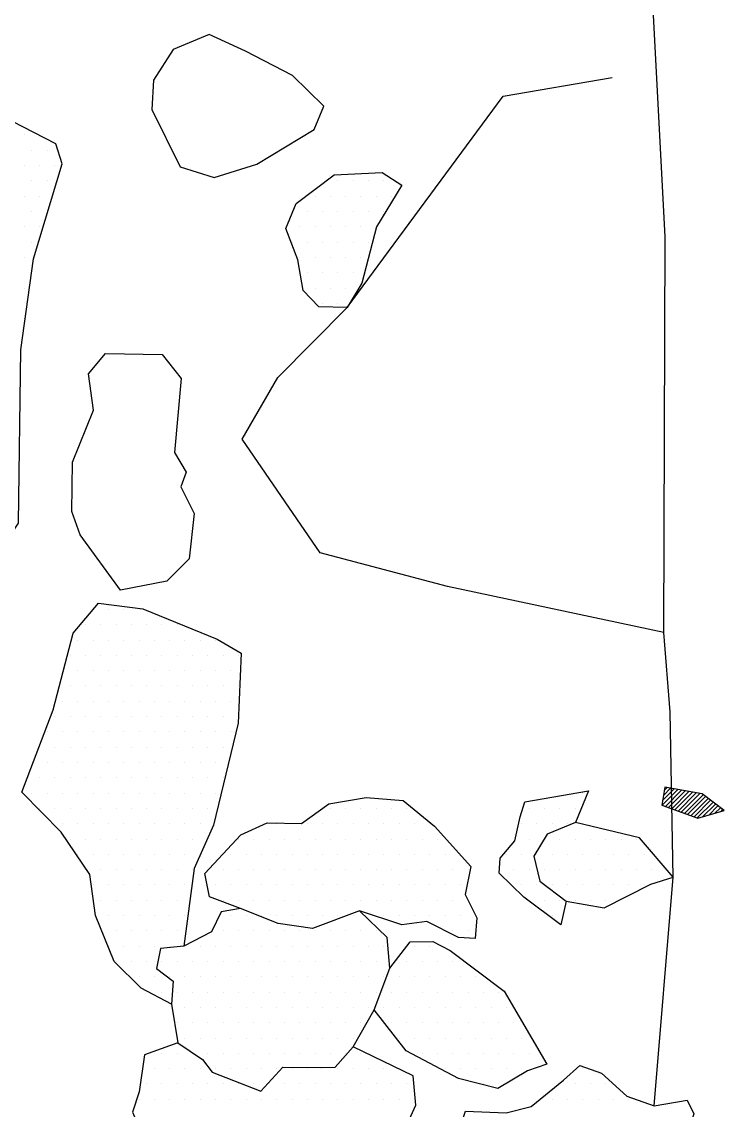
# Model space of a CAD drawing. Header units: metres. Extents: x -15 to -9.58, y -12.28 to -6.71.
# Drawn here: x -11.271 to -10.697, y -9.784 to -8.895 of the extents above; entities that cross this region are included whole.
import ezdxf

# ---------------------------------------------------------------- set-up
doc = ezdxf.new("R2010")
doc.units = ezdxf.units.M
doc.header["$LTSCALE"] = 25
doc.header["$MEASUREMENT"] = 0
doc.layers.get('0').update_dxf_attribs({"linetype": 'CONTINUOUS'})
for name, color, linetype in [('BEFUND', 1, 'CONTINUOUS'), ('KNOCHEN', 2, 'CONTINUOUS'), ('KNOCHENSCHRAFF', 2, 'CONTINUOUS'), ('STEINE', 4, 'CONTINUOUS'), ('STEINESCHRAFF', 4, 'CONTINUOUS')]:
    doc.layers.add(name, color=color, linetype=linetype)

# ---------------------------------------------------------------- blocks, each defined once
blk = doc.blocks.new('*X8')
at = {"color": 0}
for p, q in [((-1074.764, -953.495), (-1073.478, -952.21)), ((-1074.732, -953.11), (-1073.777, -952.155)), ((-1074.668, -952.692), (-1074.076, -952.1)), ((-1074.604, -952.274), (-1074.375, -952.046)), ((-1074.504, -953.589), (-1073.179, -952.264)), ((-1074.245, -953.683), (-1072.88, -952.319)), ((-1073.985, -953.777), (-1072.581, -952.373)), ((-1073.726, -953.871), (-1072.282, -952.428)), ((-1073.466, -953.965), (-1071.984, -952.482)), ((-1073.207, -954.059), (-1071.685, -952.537)), ((-1072.947, -954.153), (-1071.427, -952.633)), ((-1072.688, -954.247), (-1071.225, -952.784)), ((-1072.428, -954.341), (-1071.022, -952.935)), ((-1072.169, -954.435), (-1070.82, -953.086)), ((-1071.909, -954.529), (-1070.617, -953.237)), ((-1071.463, -954.437), (-1070.415, -953.388)), ((-1070.963, -954.291), (-1070.212, -953.54)), ((-1070.464, -954.145), (-1070.01, -953.691)), ((-1069.964, -953.998), (-1069.807, -953.842))]:
    blk.add_line(p, q, dxfattribs=at)
blk = doc.blocks.new('*X10')
at = {"color": 0}
for p, q in [((-1126.875, -898.75), (-1126.875, -898.75)), ((-1126.25, -900), (-1126.25, -900)), ((-1125, -900), (-1125, -900)), ((-1126.875, -901.25), (-1126.875, -901.25)), ((-1125.625, -901.25), (-1125.625, -901.25)), ((-1124.375, -901.25), (-1124.375, -901.25)), ((-1126.25, -902.5), (-1126.25, -902.5)), ((-1125, -902.5), (-1125, -902.5)), ((-1101.25, -902.5), (-1101.25, -902.5)), ((-1100, -902.5), (-1100, -902.5)), ((-1098.75, -902.5), (-1098.75, -902.5)), ((-1097.5, -902.5), (-1097.5, -902.5)), ((-1126.875, -903.75), (-1126.875, -903.75)), ((-1125.625, -903.75), (-1125.625, -903.75)), ((-1103.125, -903.75), (-1103.125, -903.75)), ((-1101.875, -903.75), (-1101.875, -903.75)), ((-1100.625, -903.75), (-1100.625, -903.75)), ((-1099.375, -903.75), (-1099.375, -903.75)), ((-1098.125, -903.75), (-1098.125, -903.75)), ((-1096.875, -903.75), (-1096.875, -903.75)), ((-1126.25, -905), (-1126.25, -905)), ((-1125, -905), (-1125, -905)), ((-1103.75, -905), (-1103.75, -905)), ((-1102.5, -905), (-1102.5, -905)), ((-1101.25, -905), (-1101.25, -905)), ((-1100, -905), (-1100, -905)), ((-1098.75, -905), (-1098.75, -905)), ((-1097.5, -905), (-1097.5, -905)), ((-1126.875, -906.25), (-1126.875, -906.25)), ((-1125.625, -906.25), (-1125.625, -906.25)), ((-1104.375, -906.25), (-1104.375, -906.25)), ((-1103.125, -906.25), (-1103.125, -906.25)), ((-1101.875, -906.25), (-1101.875, -906.25)), ((-1100.625, -906.25), (-1100.625, -906.25)), ((-1099.375, -906.25), (-1099.375, -906.25)), ((-1098.125, -906.25), (-1098.125, -906.25)), ((-1126.25, -907.5), (-1126.25, -907.5)), ((-1105, -907.5), (-1105, -907.5)), ((-1103.75, -907.5), (-1103.75, -907.5)), ((-1102.5, -907.5), (-1102.5, -907.5)), ((-1101.25, -907.5), (-1101.25, -907.5)), ((-1100, -907.5), (-1100, -907.5)), ((-1098.75, -907.5), (-1098.75, -907.5)), ((-1126.875, -908.75), (-1126.875, -908.75)), ((-1104.375, -908.75), (-1104.375, -908.75)), ((-1103.125, -908.75), (-1103.125, -908.75)), ((-1101.875, -908.75), (-1101.875, -908.75)), ((-1100.625, -908.75), (-1100.625, -908.75)), ((-1099.375, -908.75), (-1099.375, -908.75)), ((-1103.75, -910), (-1103.75, -910)), ((-1102.5, -910), (-1102.5, -910)), ((-1101.25, -910), (-1101.25, -910)), ((-1100, -910), (-1100, -910)), ((-1126.875, -911.25), (-1126.875, -911.25)), ((-1103.125, -911.25), (-1103.125, -911.25)), ((-1101.875, -911.25), (-1101.875, -911.25)), ((-1100.625, -911.25), (-1100.625, -911.25)), ((-1102.5, -912.5), (-1102.5, -912.5)), ((-1101.25, -912.5), (-1101.25, -912.5)), ((-1126.875, -913.75), (-1126.875, -913.75)), ((-1120, -937.5), (-1120, -937.5)), ((-1118.75, -937.5), (-1118.75, -937.5)), ((-1117.5, -937.5), (-1117.5, -937.5)), ((-1121.875, -938.75), (-1121.875, -938.75)), ((-1120.625, -938.75), (-1120.625, -938.75)), ((-1119.375, -938.75), (-1119.375, -938.75)), ((-1118.125, -938.75), (-1118.125, -938.75)), ((-1116.875, -938.75), (-1116.875, -938.75)), ((-1115.625, -938.75), (-1115.625, -938.75)), ((-1114.375, -938.75), (-1114.375, -938.75)), ((-1122.5, -940), (-1122.5, -940)), ((-1121.25, -940), (-1121.25, -940)), ((-1120, -940), (-1120, -940)), ((-1118.75, -940), (-1118.75, -940)), ((-1117.5, -940), (-1117.5, -940)), ((-1116.25, -940), (-1116.25, -940)), ((-1115, -940), (-1115, -940)), ((-1113.75, -940), (-1113.75, -940)), ((-1112.5, -940), (-1112.5, -940)), ((-1111.25, -940), (-1111.25, -940)), ((-1123.125, -941.25), (-1123.125, -941.25)), ((-1121.875, -941.25), (-1121.875, -941.25)), ((-1120.625, -941.25), (-1120.625, -941.25)), ((-1119.375, -941.25), (-1119.375, -941.25)), ((-1118.125, -941.25), (-1118.125, -941.25)), ((-1116.875, -941.25), (-1116.875, -941.25)), ((-1115.625, -941.25), (-1115.625, -941.25)), ((-1114.375, -941.25), (-1114.375, -941.25)), ((-1113.125, -941.25), (-1113.125, -941.25)), ((-1111.875, -941.25), (-1111.875, -941.25)), ((-1110.625, -941.25), (-1110.625, -941.25)), ((-1109.375, -941.25), (-1109.375, -941.25)), ((-1122.5, -942.5), (-1122.5, -942.5)), ((-1121.25, -942.5), (-1121.25, -942.5)), ((-1120, -942.5), (-1120, -942.5)), ((-1118.75, -942.5), (-1118.75, -942.5)), ((-1117.5, -942.5), (-1117.5, -942.5)), ((-1116.25, -942.5), (-1116.25, -942.5)), ((-1115, -942.5), (-1115, -942.5)), ((-1113.75, -942.5), (-1113.75, -942.5)), ((-1112.5, -942.5), (-1112.5, -942.5)), ((-1111.25, -942.5), (-1111.25, -942.5)), ((-1110, -942.5), (-1110, -942.5)), ((-1123.125, -943.75), (-1123.125, -943.75)), ((-1121.875, -943.75), (-1121.875, -943.75)), ((-1120.625, -943.75), (-1120.625, -943.75)), ((-1119.375, -943.75), (-1119.375, -943.75)), ((-1118.125, -943.75), (-1118.125, -943.75)), ((-1116.875, -943.75), (-1116.875, -943.75)), ((-1115.625, -943.75), (-1115.625, -943.75)), ((-1114.375, -943.75), (-1114.375, -943.75)), ((-1113.125, -943.75), (-1113.125, -943.75)), ((-1111.875, -943.75), (-1111.875, -943.75)), ((-1110.625, -943.75), (-1110.625, -943.75)), ((-1109.375, -943.75), (-1109.375, -943.75)), ((-1123.75, -945), (-1123.75, -945)), ((-1122.5, -945), (-1122.5, -945)), ((-1121.25, -945), (-1121.25, -945)), ((-1120, -945), (-1120, -945)), ((-1118.75, -945), (-1118.75, -945)), ((-1117.5, -945), (-1117.5, -945)), ((-1116.25, -945), (-1116.25, -945)), ((-1115, -945), (-1115, -945)), ((-1113.75, -945), (-1113.75, -945)), ((-1112.5, -945), (-1112.5, -945)), ((-1111.25, -945), (-1111.25, -945)), ((-1110, -945), (-1110, -945)), ((-1124.375, -946.25), (-1124.375, -946.25)), ((-1123.125, -946.25), (-1123.125, -946.25)), ((-1121.875, -946.25), (-1121.875, -946.25)), ((-1120.625, -946.25), (-1120.625, -946.25)), ((-1119.375, -946.25), (-1119.375, -946.25)), ((-1118.125, -946.25), (-1118.125, -946.25)), ((-1116.875, -946.25), (-1116.875, -946.25)), ((-1115.625, -946.25), (-1115.625, -946.25)), ((-1114.375, -946.25), (-1114.375, -946.25)), ((-1113.125, -946.25), (-1113.125, -946.25)), ((-1111.875, -946.25), (-1111.875, -946.25)), ((-1110.625, -946.25), (-1110.625, -946.25)), ((-1109.375, -946.25), (-1109.375, -946.25)), ((-1125, -947.5), (-1125, -947.5)), ((-1123.75, -947.5), (-1123.75, -947.5)), ((-1122.5, -947.5), (-1122.5, -947.5)), ((-1121.25, -947.5), (-1121.25, -947.5)), ((-1120, -947.5), (-1120, -947.5)), ((-1118.75, -947.5), (-1118.75, -947.5)), ((-1117.5, -947.5), (-1117.5, -947.5)), ((-1116.25, -947.5), (-1116.25, -947.5)), ((-1115, -947.5), (-1115, -947.5)), ((-1113.75, -947.5), (-1113.75, -947.5)), ((-1112.5, -947.5), (-1112.5, -947.5)), ((-1111.25, -947.5), (-1111.25, -947.5)), ((-1110, -947.5), (-1110, -947.5)), ((-1125.625, -948.75), (-1125.625, -948.75)), ((-1124.375, -948.75), (-1124.375, -948.75)), ((-1123.125, -948.75), (-1123.125, -948.75)), ((-1121.875, -948.75), (-1121.875, -948.75)), ((-1120.625, -948.75), (-1120.625, -948.75)), ((-1119.375, -948.75), (-1119.375, -948.75)), ((-1118.125, -948.75), (-1118.125, -948.75)), ((-1116.875, -948.75), (-1116.875, -948.75)), ((-1115.625, -948.75), (-1115.625, -948.75)), ((-1114.375, -948.75), (-1114.375, -948.75)), ((-1113.125, -948.75), (-1113.125, -948.75)), ((-1111.875, -948.75), (-1111.875, -948.75)), ((-1110.625, -948.75), (-1110.625, -948.75)), ((-1125, -950), (-1125, -950)), ((-1123.75, -950), (-1123.75, -950)), ((-1122.5, -950), (-1122.5, -950)), ((-1121.25, -950), (-1121.25, -950)), ((-1120, -950), (-1120, -950)), ((-1118.75, -950), (-1118.75, -950)), ((-1117.5, -950), (-1117.5, -950)), ((-1116.25, -950), (-1116.25, -950)), ((-1115, -950), (-1115, -950)), ((-1113.75, -950), (-1113.75, -950)), ((-1112.5, -950), (-1112.5, -950)), ((-1111.25, -950), (-1111.25, -950)), ((-1125.625, -951.25), (-1125.625, -951.25)), ((-1124.375, -951.25), (-1124.375, -951.25)), ((-1123.125, -951.25), (-1123.125, -951.25)), ((-1121.875, -951.25), (-1121.875, -951.25)), ((-1120.625, -951.25), (-1120.625, -951.25)), ((-1119.375, -951.25), (-1119.375, -951.25)), ((-1118.125, -951.25), (-1118.125, -951.25)), ((-1116.875, -951.25), (-1116.875, -951.25)), ((-1115.625, -951.25), (-1115.625, -951.25)), ((-1114.375, -951.25), (-1114.375, -951.25)), ((-1113.125, -951.25), (-1113.125, -951.25)), ((-1111.875, -951.25), (-1111.875, -951.25)), ((-1110.625, -951.25), (-1110.625, -951.25)), ((-1126.25, -952.5), (-1126.25, -952.5)), ((-1125, -952.5), (-1125, -952.5)), ((-1123.75, -952.5), (-1123.75, -952.5)), ((-1122.5, -952.5), (-1122.5, -952.5)), ((-1121.25, -952.5), (-1121.25, -952.5)), ((-1120, -952.5), (-1120, -952.5)), ((-1118.75, -952.5), (-1118.75, -952.5)), ((-1117.5, -952.5), (-1117.5, -952.5)), ((-1116.25, -952.5), (-1116.25, -952.5)), ((-1115, -952.5), (-1115, -952.5)), ((-1113.75, -952.5), (-1113.75, -952.5)), ((-1112.5, -952.5), (-1112.5, -952.5)), ((-1111.25, -952.5), (-1111.25, -952.5)), ((-1081.25, -952.5), (-1081.25, -952.5)), ((-1125.625, -953.75), (-1125.625, -953.75)), ((-1124.375, -953.75), (-1124.375, -953.75)), ((-1123.125, -953.75), (-1123.125, -953.75)), ((-1121.875, -953.75), (-1121.875, -953.75)), ((-1120.625, -953.75), (-1120.625, -953.75)), ((-1119.375, -953.75), (-1119.375, -953.75)), ((-1118.125, -953.75), (-1118.125, -953.75)), ((-1116.875, -953.75), (-1116.875, -953.75)), ((-1115.625, -953.75), (-1115.625, -953.75)), ((-1114.375, -953.75), (-1114.375, -953.75)), ((-1113.125, -953.75), (-1113.125, -953.75)), ((-1111.875, -953.75), (-1111.875, -953.75)), ((-1101.875, -953.75), (-1101.875, -953.75)), ((-1100.625, -953.75), (-1100.625, -953.75)), ((-1099.375, -953.75), (-1099.375, -953.75)), ((-1098.125, -953.75), (-1098.125, -953.75)), ((-1096.875, -953.75), (-1096.875, -953.75)), ((-1095.625, -953.75), (-1095.625, -953.75)), ((-1085.625, -953.75), (-1085.625, -953.75)), ((-1084.375, -953.75), (-1084.375, -953.75)), ((-1083.125, -953.75), (-1083.125, -953.75)), ((-1081.875, -953.75), (-1081.875, -953.75)), ((-1123.75, -955), (-1123.75, -955)), ((-1122.5, -955), (-1122.5, -955)), ((-1121.25, -955), (-1121.25, -955)), ((-1120, -955), (-1120, -955)), ((-1118.75, -955), (-1118.75, -955)), ((-1117.5, -955), (-1117.5, -955)), ((-1116.25, -955), (-1116.25, -955)), ((-1115, -955), (-1115, -955)), ((-1113.75, -955), (-1113.75, -955)), ((-1112.5, -955), (-1112.5, -955)), ((-1106.25, -955), (-1106.25, -955)), ((-1105, -955), (-1105, -955)), ((-1103.75, -955), (-1103.75, -955)), ((-1102.5, -955), (-1102.5, -955)), ((-1101.25, -955), (-1101.25, -955)), ((-1100, -955), (-1100, -955)), ((-1098.75, -955), (-1098.75, -955)), ((-1097.5, -955), (-1097.5, -955)), ((-1096.25, -955), (-1096.25, -955)), ((-1095, -955), (-1095, -955)), ((-1093.75, -955), (-1093.75, -955)), ((-1086.25, -955), (-1086.25, -955)), ((-1085, -955), (-1085, -955)), ((-1083.75, -955), (-1083.75, -955)), ((-1082.5, -955), (-1082.5, -955)), ((-1123.125, -956.25), (-1123.125, -956.25)), ((-1121.875, -956.25), (-1121.875, -956.25)), ((-1120.625, -956.25), (-1120.625, -956.25)), ((-1119.375, -956.25), (-1119.375, -956.25)), ((-1118.125, -956.25), (-1118.125, -956.25)), ((-1116.875, -956.25), (-1116.875, -956.25)), ((-1115.625, -956.25), (-1115.625, -956.25)), ((-1114.375, -956.25), (-1114.375, -956.25)), ((-1113.125, -956.25), (-1113.125, -956.25)), ((-1109.375, -956.25), (-1109.375, -956.25)), ((-1108.125, -956.25), (-1108.125, -956.25)), ((-1106.875, -956.25), (-1106.875, -956.25)), ((-1105.625, -956.25), (-1105.625, -956.25)), ((-1104.375, -956.25), (-1104.375, -956.25)), ((-1103.125, -956.25), (-1103.125, -956.25)), ((-1101.875, -956.25), (-1101.875, -956.25)), ((-1100.625, -956.25), (-1100.625, -956.25)), ((-1099.375, -956.25), (-1099.375, -956.25)), ((-1098.125, -956.25), (-1098.125, -956.25)), ((-1096.875, -956.25), (-1096.875, -956.25)), ((-1095.625, -956.25), (-1095.625, -956.25)), ((-1094.375, -956.25), (-1094.375, -956.25)), ((-1093.125, -956.25), (-1093.125, -956.25)), ((-1085.625, -956.25), (-1085.625, -956.25)), ((-1084.375, -956.25), (-1084.375, -956.25)), ((-1083.125, -956.25), (-1083.125, -956.25)), ((-1081.875, -956.25), (-1081.875, -956.25)), ((-1080.625, -956.25), (-1080.625, -956.25)), ((-1079.375, -956.25), (-1079.375, -956.25)), ((-1078.125, -956.25), (-1078.125, -956.25)), ((-1076.875, -956.25), (-1076.875, -956.25)), ((-1122.5, -957.5), (-1122.5, -957.5)), ((-1121.25, -957.5), (-1121.25, -957.5)), ((-1120, -957.5), (-1120, -957.5)), ((-1118.75, -957.5), (-1118.75, -957.5)), ((-1117.5, -957.5), (-1117.5, -957.5)), ((-1116.25, -957.5), (-1116.25, -957.5)), ((-1115, -957.5), (-1115, -957.5)), ((-1113.75, -957.5), (-1113.75, -957.5)), ((-1112.5, -957.5), (-1112.5, -957.5)), ((-1110, -957.5), (-1110, -957.5)), ((-1108.75, -957.5), (-1108.75, -957.5)), ((-1107.5, -957.5), (-1107.5, -957.5)), ((-1106.25, -957.5), (-1106.25, -957.5)), ((-1105, -957.5), (-1105, -957.5)), ((-1103.75, -957.5), (-1103.75, -957.5)), ((-1102.5, -957.5), (-1102.5, -957.5)), ((-1101.25, -957.5), (-1101.25, -957.5)), ((-1100, -957.5), (-1100, -957.5)), ((-1098.75, -957.5), (-1098.75, -957.5)), ((-1097.5, -957.5), (-1097.5, -957.5)), ((-1096.25, -957.5), (-1096.25, -957.5)), ((-1095, -957.5), (-1095, -957.5)), ((-1093.75, -957.5), (-1093.75, -957.5)), ((-1092.5, -957.5), (-1092.5, -957.5)), ((-1087.5, -957.5), (-1087.5, -957.5)), ((-1086.25, -957.5), (-1086.25, -957.5)), ((-1085, -957.5), (-1085, -957.5)), ((-1083.75, -957.5), (-1083.75, -957.5)), ((-1082.5, -957.5), (-1082.5, -957.5)), ((-1081.25, -957.5), (-1081.25, -957.5)), ((-1080, -957.5), (-1080, -957.5)), ((-1078.75, -957.5), (-1078.75, -957.5)), ((-1077.5, -957.5), (-1077.5, -957.5)), ((-1076.25, -957.5), (-1076.25, -957.5)), ((-1120.625, -958.75), (-1120.625, -958.75)), ((-1119.375, -958.75), (-1119.375, -958.75)), ((-1118.125, -958.75), (-1118.125, -958.75)), ((-1116.875, -958.75), (-1116.875, -958.75)), ((-1115.625, -958.75), (-1115.625, -958.75)), ((-1114.375, -958.75), (-1114.375, -958.75)), ((-1113.125, -958.75), (-1113.125, -958.75)), ((-1110.625, -958.75), (-1110.625, -958.75)), ((-1109.375, -958.75), (-1109.375, -958.75)), ((-1108.125, -958.75), (-1108.125, -958.75)), ((-1106.875, -958.75), (-1106.875, -958.75)), ((-1105.625, -958.75), (-1105.625, -958.75)), ((-1104.375, -958.75), (-1104.375, -958.75)), ((-1103.125, -958.75), (-1103.125, -958.75)), ((-1101.875, -958.75), (-1101.875, -958.75)), ((-1100.625, -958.75), (-1100.625, -958.75)), ((-1099.375, -958.75), (-1099.375, -958.75)), ((-1098.125, -958.75), (-1098.125, -958.75)), ((-1096.875, -958.75), (-1096.875, -958.75)), ((-1095.625, -958.75), (-1095.625, -958.75)), ((-1094.375, -958.75), (-1094.375, -958.75)), ((-1093.125, -958.75), (-1093.125, -958.75)), ((-1091.875, -958.75), (-1091.875, -958.75)), ((-1090.625, -958.75), (-1090.625, -958.75)), ((-1086.875, -958.75), (-1086.875, -958.75)), ((-1085.625, -958.75), (-1085.625, -958.75)), ((-1084.375, -958.75), (-1084.375, -958.75)), ((-1083.125, -958.75), (-1083.125, -958.75)), ((-1081.875, -958.75), (-1081.875, -958.75)), ((-1080.625, -958.75), (-1080.625, -958.75)), ((-1079.375, -958.75), (-1079.375, -958.75)), ((-1078.125, -958.75), (-1078.125, -958.75)), ((-1076.875, -958.75), (-1076.875, -958.75)), ((-1075.625, -958.75), (-1075.625, -958.75)), ((-1121.25, -960), (-1121.25, -960)), ((-1120, -960), (-1120, -960)), ((-1118.75, -960), (-1118.75, -960)), ((-1117.5, -960), (-1117.5, -960)), ((-1116.25, -960), (-1116.25, -960)), ((-1115, -960), (-1115, -960)), ((-1113.75, -960), (-1113.75, -960)), ((-1111.25, -960), (-1111.25, -960)), ((-1110, -960), (-1110, -960)), ((-1108.75, -960), (-1108.75, -960)), ((-1107.5, -960), (-1107.5, -960)), ((-1106.25, -960), (-1106.25, -960)), ((-1105, -960), (-1105, -960)), ((-1103.75, -960), (-1103.75, -960)), ((-1102.5, -960), (-1102.5, -960)), ((-1101.25, -960), (-1101.25, -960)), ((-1100, -960), (-1100, -960)), ((-1098.75, -960), (-1098.75, -960)), ((-1097.5, -960), (-1097.5, -960)), ((-1096.25, -960), (-1096.25, -960)), ((-1095, -960), (-1095, -960)), ((-1093.75, -960), (-1093.75, -960)), ((-1092.5, -960), (-1092.5, -960)), ((-1091.25, -960), (-1091.25, -960)), ((-1086.25, -960), (-1086.25, -960)), ((-1085, -960), (-1085, -960)), ((-1083.75, -960), (-1083.75, -960)), ((-1082.5, -960), (-1082.5, -960)), ((-1081.25, -960), (-1081.25, -960)), ((-1080, -960), (-1080, -960)), ((-1078.75, -960), (-1078.75, -960)), ((-1077.5, -960), (-1077.5, -960)), ((-1076.25, -960), (-1076.25, -960)), ((-1120.625, -961.25), (-1120.625, -961.25)), ((-1119.375, -961.25), (-1119.375, -961.25)), ((-1118.125, -961.25), (-1118.125, -961.25)), ((-1116.875, -961.25), (-1116.875, -961.25)), ((-1115.625, -961.25), (-1115.625, -961.25)), ((-1114.375, -961.25), (-1114.375, -961.25)), ((-1110.625, -961.25), (-1110.625, -961.25)), ((-1109.375, -961.25), (-1109.375, -961.25)), ((-1108.125, -961.25), (-1108.125, -961.25)), ((-1106.875, -961.25), (-1106.875, -961.25)), ((-1105.625, -961.25), (-1105.625, -961.25)), ((-1104.375, -961.25), (-1104.375, -961.25)), ((-1103.125, -961.25), (-1103.125, -961.25)), ((-1101.875, -961.25), (-1101.875, -961.25)), ((-1100.625, -961.25), (-1100.625, -961.25)), ((-1099.375, -961.25), (-1099.375, -961.25)), ((-1098.125, -961.25), (-1098.125, -961.25)), ((-1096.875, -961.25), (-1096.875, -961.25)), ((-1095.625, -961.25), (-1095.625, -961.25)), ((-1094.375, -961.25), (-1094.375, -961.25)), ((-1093.125, -961.25), (-1093.125, -961.25)), ((-1091.875, -961.25), (-1091.875, -961.25)), ((-1090.625, -961.25), (-1090.625, -961.25)), ((-1085.625, -961.25), (-1085.625, -961.25)), ((-1084.375, -961.25), (-1084.375, -961.25)), ((-1083.125, -961.25), (-1083.125, -961.25)), ((-1081.875, -961.25), (-1081.875, -961.25)), ((-1080.625, -961.25), (-1080.625, -961.25)), ((-1079.375, -961.25), (-1079.375, -961.25)), ((-1120, -962.5), (-1120, -962.5)), ((-1118.75, -962.5), (-1118.75, -962.5)), ((-1117.5, -962.5), (-1117.5, -962.5)), ((-1116.25, -962.5), (-1116.25, -962.5)), ((-1115, -962.5), (-1115, -962.5)), ((-1113.75, -962.5), (-1113.75, -962.5)), ((-1110, -962.5), (-1110, -962.5)), ((-1108.75, -962.5), (-1108.75, -962.5)), ((-1107.5, -962.5), (-1107.5, -962.5)), ((-1106.25, -962.5), (-1106.25, -962.5)), ((-1105, -962.5), (-1105, -962.5)), ((-1103.75, -962.5), (-1103.75, -962.5)), ((-1102.5, -962.5), (-1102.5, -962.5)), ((-1101.25, -962.5), (-1101.25, -962.5)), ((-1100, -962.5), (-1100, -962.5)), ((-1097.5, -962.5), (-1097.5, -962.5)), ((-1096.25, -962.5), (-1096.25, -962.5)), ((-1095, -962.5), (-1095, -962.5)), ((-1093.75, -962.5), (-1093.75, -962.5)), ((-1092.5, -962.5), (-1092.5, -962.5)), ((-1091.25, -962.5), (-1091.25, -962.5)), ((-1083.75, -962.5), (-1083.75, -962.5)), ((-1119.375, -963.75), (-1119.375, -963.75)), ((-1118.125, -963.75), (-1118.125, -963.75)), ((-1116.875, -963.75), (-1116.875, -963.75)), ((-1115.625, -963.75), (-1115.625, -963.75)), ((-1114.375, -963.75), (-1114.375, -963.75)), ((-1110.625, -963.75), (-1110.625, -963.75)), ((-1109.375, -963.75), (-1109.375, -963.75)), ((-1108.125, -963.75), (-1108.125, -963.75)), ((-1106.875, -963.75), (-1106.875, -963.75)), ((-1105.625, -963.75), (-1105.625, -963.75)), ((-1104.375, -963.75), (-1104.375, -963.75)), ((-1103.125, -963.75), (-1103.125, -963.75)), ((-1101.875, -963.75), (-1101.875, -963.75)), ((-1100.625, -963.75), (-1100.625, -963.75)), ((-1099.375, -963.75), (-1099.375, -963.75)), ((-1098.125, -963.75), (-1098.125, -963.75)), ((-1091.875, -963.75), (-1091.875, -963.75)), ((-1090.625, -963.75), (-1090.625, -963.75)), ((-1120, -965), (-1120, -965)), ((-1118.75, -965), (-1118.75, -965)), ((-1117.5, -965), (-1117.5, -965)), ((-1116.25, -965), (-1116.25, -965)), ((-1115, -965), (-1115, -965)), ((-1113.75, -965), (-1113.75, -965)), ((-1112.5, -965), (-1112.5, -965)), ((-1111.25, -965), (-1111.25, -965)), ((-1110, -965), (-1110, -965)), ((-1108.75, -965), (-1108.75, -965)), ((-1107.5, -965), (-1107.5, -965)), ((-1106.25, -965), (-1106.25, -965)), ((-1105, -965), (-1105, -965)), ((-1103.75, -965), (-1103.75, -965)), ((-1102.5, -965), (-1102.5, -965)), ((-1101.25, -965), (-1101.25, -965)), ((-1100, -965), (-1100, -965)), ((-1098.75, -965), (-1098.75, -965)), ((-1097.5, -965), (-1097.5, -965)), ((-1095, -965), (-1095, -965)), ((-1093.75, -965), (-1093.75, -965)), ((-1119.375, -966.25), (-1119.375, -966.25)), ((-1118.125, -966.25), (-1118.125, -966.25)), ((-1116.875, -966.25), (-1116.875, -966.25)), ((-1115.625, -966.25), (-1115.625, -966.25)), ((-1114.375, -966.25), (-1114.375, -966.25)), ((-1113.125, -966.25), (-1113.125, -966.25)), ((-1111.875, -966.25), (-1111.875, -966.25)), ((-1110.625, -966.25), (-1110.625, -966.25)), ((-1109.375, -966.25), (-1109.375, -966.25)), ((-1108.125, -966.25), (-1108.125, -966.25)), ((-1106.875, -966.25), (-1106.875, -966.25)), ((-1105.625, -966.25), (-1105.625, -966.25)), ((-1104.375, -966.25), (-1104.375, -966.25)), ((-1103.125, -966.25), (-1103.125, -966.25)), ((-1101.875, -966.25), (-1101.875, -966.25)), ((-1100.625, -966.25), (-1100.625, -966.25)), ((-1099.375, -966.25), (-1099.375, -966.25)), ((-1098.125, -966.25), (-1098.125, -966.25)), ((-1095.625, -966.25), (-1095.625, -966.25)), ((-1094.375, -966.25), (-1094.375, -966.25)), ((-1093.125, -966.25), (-1093.125, -966.25)), ((-1091.875, -966.25), (-1091.875, -966.25)), ((-1117.5, -967.5), (-1117.5, -967.5)), ((-1116.25, -967.5), (-1116.25, -967.5)), ((-1115, -967.5), (-1115, -967.5)), ((-1113.75, -967.5), (-1113.75, -967.5)), ((-1112.5, -967.5), (-1112.5, -967.5)), ((-1111.25, -967.5), (-1111.25, -967.5)), ((-1110, -967.5), (-1110, -967.5)), ((-1108.75, -967.5), (-1108.75, -967.5)), ((-1107.5, -967.5), (-1107.5, -967.5)), ((-1106.25, -967.5), (-1106.25, -967.5)), ((-1105, -967.5), (-1105, -967.5)), ((-1103.75, -967.5), (-1103.75, -967.5)), ((-1102.5, -967.5), (-1102.5, -967.5)), ((-1101.25, -967.5), (-1101.25, -967.5)), ((-1100, -967.5), (-1100, -967.5)), ((-1098.75, -967.5), (-1098.75, -967.5)), ((-1097.5, -967.5), (-1097.5, -967.5)), ((-1096.25, -967.5), (-1096.25, -967.5)), ((-1095, -967.5), (-1095, -967.5)), ((-1093.75, -967.5), (-1093.75, -967.5)), ((-1092.5, -967.5), (-1092.5, -967.5)), ((-1091.25, -967.5), (-1091.25, -967.5)), ((-1090, -967.5), (-1090, -967.5)), ((-1115.625, -968.75), (-1115.625, -968.75)), ((-1114.375, -968.75), (-1114.375, -968.75)), ((-1113.125, -968.75), (-1113.125, -968.75)), ((-1111.875, -968.75), (-1111.875, -968.75)), ((-1110.625, -968.75), (-1110.625, -968.75)), ((-1109.375, -968.75), (-1109.375, -968.75)), ((-1108.125, -968.75), (-1108.125, -968.75)), ((-1106.875, -968.75), (-1106.875, -968.75)), ((-1105.625, -968.75), (-1105.625, -968.75)), ((-1104.375, -968.75), (-1104.375, -968.75)), ((-1103.125, -968.75), (-1103.125, -968.75)), ((-1101.875, -968.75), (-1101.875, -968.75)), ((-1100.625, -968.75), (-1100.625, -968.75)), ((-1099.375, -968.75), (-1099.375, -968.75)), ((-1098.125, -968.75), (-1098.125, -968.75)), ((-1096.875, -968.75), (-1096.875, -968.75)), ((-1095.625, -968.75), (-1095.625, -968.75)), ((-1094.375, -968.75), (-1094.375, -968.75)), ((-1093.125, -968.75), (-1093.125, -968.75)), ((-1091.875, -968.75), (-1091.875, -968.75)), ((-1090.625, -968.75), (-1090.625, -968.75)), ((-1089.375, -968.75), (-1089.375, -968.75)), ((-1088.125, -968.75), (-1088.125, -968.75)), ((-1113.75, -970), (-1113.75, -970)), ((-1112.5, -970), (-1112.5, -970)), ((-1111.25, -970), (-1111.25, -970)), ((-1110, -970), (-1110, -970)), ((-1108.75, -970), (-1108.75, -970)), ((-1107.5, -970), (-1107.5, -970)), ((-1106.25, -970), (-1106.25, -970)), ((-1105, -970), (-1105, -970)), ((-1103.75, -970), (-1103.75, -970)), ((-1102.5, -970), (-1102.5, -970)), ((-1101.25, -970), (-1101.25, -970)), ((-1100, -970), (-1100, -970)), ((-1098.75, -970), (-1098.75, -970)), ((-1097.5, -970), (-1097.5, -970)), ((-1096.25, -970), (-1096.25, -970)), ((-1095, -970), (-1095, -970)), ((-1093.75, -970), (-1093.75, -970)), ((-1092.5, -970), (-1092.5, -970)), ((-1091.25, -970), (-1091.25, -970)), ((-1090, -970), (-1090, -970)), ((-1088.75, -970), (-1088.75, -970)), ((-1087.5, -970), (-1087.5, -970)), ((-1114.375, -971.25), (-1114.375, -971.25)), ((-1113.125, -971.25), (-1113.125, -971.25)), ((-1111.875, -971.25), (-1111.875, -971.25)), ((-1110.625, -971.25), (-1110.625, -971.25)), ((-1109.375, -971.25), (-1109.375, -971.25)), ((-1108.125, -971.25), (-1108.125, -971.25)), ((-1106.875, -971.25), (-1106.875, -971.25)), ((-1105.625, -971.25), (-1105.625, -971.25)), ((-1104.375, -971.25), (-1104.375, -971.25)), ((-1103.125, -971.25), (-1103.125, -971.25)), ((-1101.875, -971.25), (-1101.875, -971.25)), ((-1100.625, -971.25), (-1100.625, -971.25)), ((-1099.375, -971.25), (-1099.375, -971.25)), ((-1096.875, -971.25), (-1096.875, -971.25)), ((-1095.625, -971.25), (-1095.625, -971.25)), ((-1094.375, -971.25), (-1094.375, -971.25)), ((-1093.125, -971.25), (-1093.125, -971.25)), ((-1091.875, -971.25), (-1091.875, -971.25)), ((-1090.625, -971.25), (-1090.625, -971.25)), ((-1089.375, -971.25), (-1089.375, -971.25)), ((-1088.125, -971.25), (-1088.125, -971.25)), ((-1086.875, -971.25), (-1086.875, -971.25)), ((-1113.75, -972.5), (-1113.75, -972.5)), ((-1112.5, -972.5), (-1112.5, -972.5)), ((-1111.25, -972.5), (-1111.25, -972.5)), ((-1110, -972.5), (-1110, -972.5)), ((-1108.75, -972.5), (-1108.75, -972.5)), ((-1107.5, -972.5), (-1107.5, -972.5)), ((-1106.25, -972.5), (-1106.25, -972.5)), ((-1105, -972.5), (-1105, -972.5)), ((-1103.75, -972.5), (-1103.75, -972.5)), ((-1102.5, -972.5), (-1102.5, -972.5)), ((-1101.25, -972.5), (-1101.25, -972.5)), ((-1100, -972.5), (-1100, -972.5)), ((-1096.25, -972.5), (-1096.25, -972.5)), ((-1095, -972.5), (-1095, -972.5)), ((-1093.75, -972.5), (-1093.75, -972.5)), ((-1092.5, -972.5), (-1092.5, -972.5)), ((-1091.25, -972.5), (-1091.25, -972.5)), ((-1090, -972.5), (-1090, -972.5)), ((-1088.75, -972.5), (-1088.75, -972.5)), ((-1087.5, -972.5), (-1087.5, -972.5)), ((-1086.25, -972.5), (-1086.25, -972.5)), ((-1115.625, -973.75), (-1115.625, -973.75)), ((-1114.375, -973.75), (-1114.375, -973.75)), ((-1113.125, -973.75), (-1113.125, -973.75)), ((-1111.875, -973.75), (-1111.875, -973.75)), ((-1110.625, -973.75), (-1110.625, -973.75)), ((-1109.375, -973.75), (-1109.375, -973.75)), ((-1108.125, -973.75), (-1108.125, -973.75)), ((-1106.875, -973.75), (-1106.875, -973.75)), ((-1105.625, -973.75), (-1105.625, -973.75)), ((-1104.375, -973.75), (-1104.375, -973.75)), ((-1103.125, -973.75), (-1103.125, -973.75)), ((-1101.875, -973.75), (-1101.875, -973.75)), ((-1100.625, -973.75), (-1100.625, -973.75)), ((-1099.375, -973.75), (-1099.375, -973.75)), ((-1094.375, -973.75), (-1094.375, -973.75)), ((-1093.125, -973.75), (-1093.125, -973.75)), ((-1091.875, -973.75), (-1091.875, -973.75)), ((-1090.625, -973.75), (-1090.625, -973.75)), ((-1089.375, -973.75), (-1089.375, -973.75)), ((-1088.125, -973.75), (-1088.125, -973.75)), ((-1086.875, -973.75), (-1086.875, -973.75)), ((-1085.625, -973.75), (-1085.625, -973.75)), ((-1116.25, -975), (-1116.25, -975)), ((-1115, -975), (-1115, -975)), ((-1113.75, -975), (-1113.75, -975)), ((-1112.5, -975), (-1112.5, -975)), ((-1111.25, -975), (-1111.25, -975)), ((-1110, -975), (-1110, -975)), ((-1108.75, -975), (-1108.75, -975)), ((-1107.5, -975), (-1107.5, -975)), ((-1106.25, -975), (-1106.25, -975)), ((-1105, -975), (-1105, -975)), ((-1103.75, -975), (-1103.75, -975)), ((-1102.5, -975), (-1102.5, -975)), ((-1101.25, -975), (-1101.25, -975)), ((-1100, -975), (-1100, -975)), ((-1098.75, -975), (-1098.75, -975)), ((-1097.5, -975), (-1097.5, -975)), ((-1092.5, -975), (-1092.5, -975)), ((-1091.25, -975), (-1091.25, -975)), ((-1090, -975), (-1090, -975)), ((-1088.75, -975), (-1088.75, -975)), ((-1087.5, -975), (-1087.5, -975)), ((-1086.25, -975), (-1086.25, -975)), ((-1081.25, -975), (-1081.25, -975)), ((-1116.875, -976.25), (-1116.875, -976.25)), ((-1115.625, -976.25), (-1115.625, -976.25)), ((-1114.375, -976.25), (-1114.375, -976.25)), ((-1113.125, -976.25), (-1113.125, -976.25)), ((-1111.875, -976.25), (-1111.875, -976.25)), ((-1110.625, -976.25), (-1110.625, -976.25)), ((-1109.375, -976.25), (-1109.375, -976.25)), ((-1108.125, -976.25), (-1108.125, -976.25)), ((-1106.875, -976.25), (-1106.875, -976.25)), ((-1105.625, -976.25), (-1105.625, -976.25)), ((-1104.375, -976.25), (-1104.375, -976.25)), ((-1103.125, -976.25), (-1103.125, -976.25)), ((-1101.875, -976.25), (-1101.875, -976.25)), ((-1100.625, -976.25), (-1100.625, -976.25)), ((-1099.375, -976.25), (-1099.375, -976.25)), ((-1098.125, -976.25), (-1098.125, -976.25)), ((-1096.875, -976.25), (-1096.875, -976.25)), ((-1095.625, -976.25), (-1095.625, -976.25)), ((-1089.375, -976.25), (-1089.375, -976.25)), ((-1088.125, -976.25), (-1088.125, -976.25)), ((-1083.125, -976.25), (-1083.125, -976.25)), ((-1081.875, -976.25), (-1081.875, -976.25)), ((-1080.625, -976.25), (-1080.625, -976.25)), ((-1079.375, -976.25), (-1079.375, -976.25)), ((-1117.5, -977.5), (-1117.5, -977.5)), ((-1116.25, -977.5), (-1116.25, -977.5)), ((-1115, -977.5), (-1115, -977.5)), ((-1113.75, -977.5), (-1113.75, -977.5)), ((-1112.5, -977.5), (-1112.5, -977.5)), ((-1111.25, -977.5), (-1111.25, -977.5)), ((-1110, -977.5), (-1110, -977.5)), ((-1108.75, -977.5), (-1108.75, -977.5)), ((-1107.5, -977.5), (-1107.5, -977.5)), ((-1106.25, -977.5), (-1106.25, -977.5)), ((-1105, -977.5), (-1105, -977.5)), ((-1103.75, -977.5), (-1103.75, -977.5)), ((-1102.5, -977.5), (-1102.5, -977.5)), ((-1101.25, -977.5), (-1101.25, -977.5)), ((-1100, -977.5), (-1100, -977.5)), ((-1098.75, -977.5), (-1098.75, -977.5)), ((-1097.5, -977.5), (-1097.5, -977.5)), ((-1096.25, -977.5), (-1096.25, -977.5)), ((-1095, -977.5), (-1095, -977.5)), ((-1083.75, -977.5), (-1083.75, -977.5)), ((-1082.5, -977.5), (-1082.5, -977.5)), ((-1081.25, -977.5), (-1081.25, -977.5)), ((-1080, -977.5), (-1080, -977.5)), ((-1078.75, -977.5), (-1078.75, -977.5)), ((-1077.5, -977.5), (-1077.5, -977.5))]:
    blk.add_line(p, q, dxfattribs=at)

msp = doc.modelspace()

# ---------------------------------------------------------------- linework, layer by layer
at = {"layer": 'BEFUND'}
for points in [[(-10.75424, -9.78039), (-10.73862, -9.59361), (-10.74111, -9.45852), (-10.74623, -9.39372), (-10.74531, -9.07064), (-10.77152, -8.5738)], [(-10.74623, -9.39372), (-10.92299, -9.35633), (-11.02704, -9.32873), (-11.09083, -9.23602), (-11.06151, -9.18551), (-11.00508, -9.12829), (-10.87756, -8.95597), (-10.78865, -8.94053)]]:
    msp.add_lwpolyline(points, dxfattribs=at)
at = {"layer": 'KNOCHEN'}
msp.add_lwpolyline([(-10.697, -9.53921), (-10.71514, -9.52568), (-10.74563, -9.52011), (-10.7479, -9.53486), (-10.71851, -9.5455), (-10.697, -9.53921)], dxfattribs=at)
at = {"layer": 'STEINE'}
for points in [[(-11.11783, -8.90537), (-11.14706, -8.91766), (-11.16325, -8.94289), (-11.16464, -8.96682), (-11.14141, -9.01355), (-11.11352, -9.02214), (-11.0787, -9.01147), (-11.03188, -8.98314), (-11.02394, -8.9639), (-11.04955, -8.93904), (-11.08797, -8.91908), (-11.11783, -8.90537)], [(-11.24304, -8.99466), (-11.29664, -8.96733), (-11.35081, -8.94407), (-11.4233, -8.9195), (-11.45686, -8.9144), (-11.49875, -8.95401), (-11.5142, -8.9976), (-11.51764, -9.02251), (-11.5014, -9.05946), (-11.49269, -9.1554), (-11.46948, -9.20315), (-11.46308, -9.25065), (-11.43054, -9.32198), (-11.39654, -9.33066), (-11.3725, -9.32543), (-11.32879, -9.33273), (-11.28635, -9.3237), (-11.27331, -9.30454), (-11.27163, -9.16289), (-11.26131, -9.08865), (-11.23769, -9.01105), (-11.24304, -8.99466)], [(-11.02801, -9.12793), (-11.04105, -9.11448), (-11.04525, -9.08944), (-11.05504, -9.06381), (-11.04658, -9.04356), (-11.01564, -9.02009), (-10.97637, -9.01814), (-10.96022, -9.02859), (-10.98113, -9.06241), (-10.99306, -9.1086), (-11.00508, -9.12829), (-11.02801, -9.12793)], [(-11.19008, -9.35934), (-11.22301, -9.31398), (-11.22985, -9.29502), (-11.22923, -9.25477), (-11.21226, -9.21223), (-11.21639, -9.1826), (-11.20237, -9.166), (-11.15601, -9.16672), (-11.14052, -9.18633), (-11.14604, -9.24688), (-11.1366, -9.26283), (-11.14087, -9.27499), (-11.12999, -9.29657), (-11.13413, -9.3337), (-11.15225, -9.35177), (-11.19008, -9.35934)], [(-11.14842, -9.69735), (-11.17319, -9.68422), (-11.19527, -9.66248), (-11.21049, -9.62504), (-11.21507, -9.59133), (-11.23849, -9.55683), (-11.2706, -9.52423), (-11.24509, -9.45684), (-11.22884, -9.39441), (-11.20807, -9.36976), (-11.17196, -9.3744), (-11.11119, -9.39929), (-11.0915, -9.4108), (-11.09391, -9.46784), (-11.11405, -9.55111), (-11.12989, -9.58654), (-11.13852, -9.6501)], [(-11.09217, -9.61923), (-11.11751, -9.60966), (-11.12129, -9.59075), (-11.09175, -9.5591), (-11.0702, -9.54924), (-11.04217, -9.54967), (-11.02001, -9.53371), (-10.98936, -9.52858), (-10.95933, -9.53108), (-10.93366, -9.55186), (-10.9041, -9.58493), (-10.90854, -9.6078), (-10.89915, -9.6268), (-10.90043, -9.64359), (-10.91417, -9.64287), (-10.93996, -9.62973), (-10.96039, -9.63247), (-10.99487, -9.62124)], [(-10.82606, -9.61315), (-10.83044, -9.63245), (-10.86067, -9.61007), (-10.88075, -9.59039), (-10.88005, -9.57817), (-10.86811, -9.56408), (-10.86373, -9.54428), (-10.85997, -9.53211), (-10.80785, -9.52323), (-10.81844, -9.54906)], [(-10.81844, -9.54906), (-10.84152, -9.55838), (-10.8525, -9.57656), (-10.84772, -9.59702), (-10.82606, -9.61315), (-10.79506, -9.61872), (-10.75705, -9.59944), (-10.73862, -9.59361), (-10.76615, -9.56158), (-10.81844, -9.54906)], [(-11.10801, -9.62204), (-11.11591, -9.63822), (-11.13852, -9.6501), (-11.1574, -9.65185), (-11.16071, -9.66811), (-11.14711, -9.67851), (-11.14842, -9.69735), (-11.1433, -9.72902), (-11.12313, -9.74258), (-11.11513, -9.7529), (-11.07562, -9.76829), (-11.05748, -9.74869), (-11.0264, -9.74917), (-11.01468, -9.74885), (-11.00015, -9.73225), (-10.98287, -9.70194), (-10.97011, -9.668), (-10.97227, -9.64299), (-10.99487, -9.62124), (-11.03331, -9.63542), (-11.06127, -9.63142), (-11.09217, -9.61923), (-11.10801, -9.62204)], [(-10.98287, -9.70194), (-10.97011, -9.668), (-10.95347, -9.64634), (-10.93512, -9.64612), (-10.92096, -9.65347), (-10.87663, -9.68677), (-10.84188, -9.74642), (-10.85776, -9.75178), (-10.88194, -9.76619), (-10.91392, -9.75805), (-10.95688, -9.73547), (-10.98287, -9.70194)], [(-11.1433, -9.72902), (-11.17046, -9.73879), (-11.175, -9.76879), (-11.18036, -9.78552), (-11.16708, -9.81682), (-11.12865, -9.83627), (-11.07985, -9.84415), (-11.06183, -9.8322), (-11.01334, -9.82684), (-10.99346, -9.82664), (-10.97466, -9.83049), (-10.96176, -9.81999), (-10.95946, -9.80321), (-10.94891, -9.77993), (-10.95109, -9.75594), (-11.00015, -9.73225)], [(-10.91889, -9.84919), (-10.91248, -9.82993), (-10.91836, -9.81455), (-10.90821, -9.78464), (-10.87511, -9.78617), (-10.85465, -9.78088), (-10.82832, -9.75937), (-10.81489, -9.74735), (-10.79715, -9.75374), (-10.77654, -9.7724), (-10.75424, -9.78039), (-10.72716, -9.77572), (-10.72173, -9.78701), (-10.73725, -9.83467), (-10.75406, -9.86754), (-10.77051, -9.87646), (-10.81851, -9.88285), (-10.86212, -9.90154), (-10.88267, -9.91243), (-10.91046, -9.89672), (-10.92945, -9.87298), (-10.91889, -9.84919)]]:
    msp.add_lwpolyline(points, dxfattribs=at)

# ---------------------------------------------------------------- block references
at = {"layer": 'KNOCHENSCHRAFF', "xscale": 0.01, "yscale": 0.01, "zscale": 0.01}
msp.add_blockref('*X8', (0, 0), dxfattribs=at)
at = {"layer": 'STEINESCHRAFF', "xscale": 0.01, "yscale": 0.01, "zscale": 0.01}
msp.add_blockref('*X10', (0, 0), dxfattribs=at)

doc.saveas('drawing.dxf')
